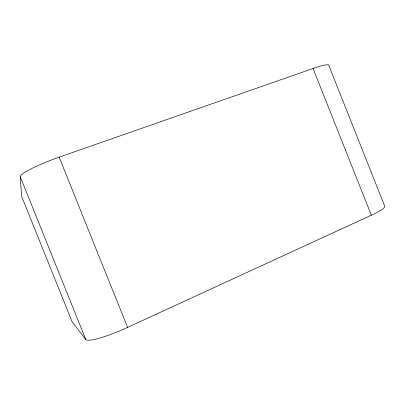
<?xml version="1.0" encoding="UTF-8"?>
<svg xmlns="http://www.w3.org/2000/svg" width="405" height="405" viewBox="0 0 405 405"><rect width="100%" height="100%" fill="white"/><g stroke="black" fill="none" stroke-linecap="round" stroke-linejoin="round"><path stroke-width="0.61" d="M127.59 327.402L371.334 215.202A33.656 4.425 -20 0 0 384.75 206.297L328.779 65.296A33.731 3.868 -23.4 0 0 313.055 68.486L59.165 157.17A38.591 5.179 -20.2 0 0 20.25 176.752L21.637 196.42L72.166 321.853L85.804 339.527A38.49 5.918 -23.6 0 0 127.59 327.402L59.165 157.17M20.25 176.752L85.804 339.527M313.055 68.486L371.334 215.202"/></g></svg>
